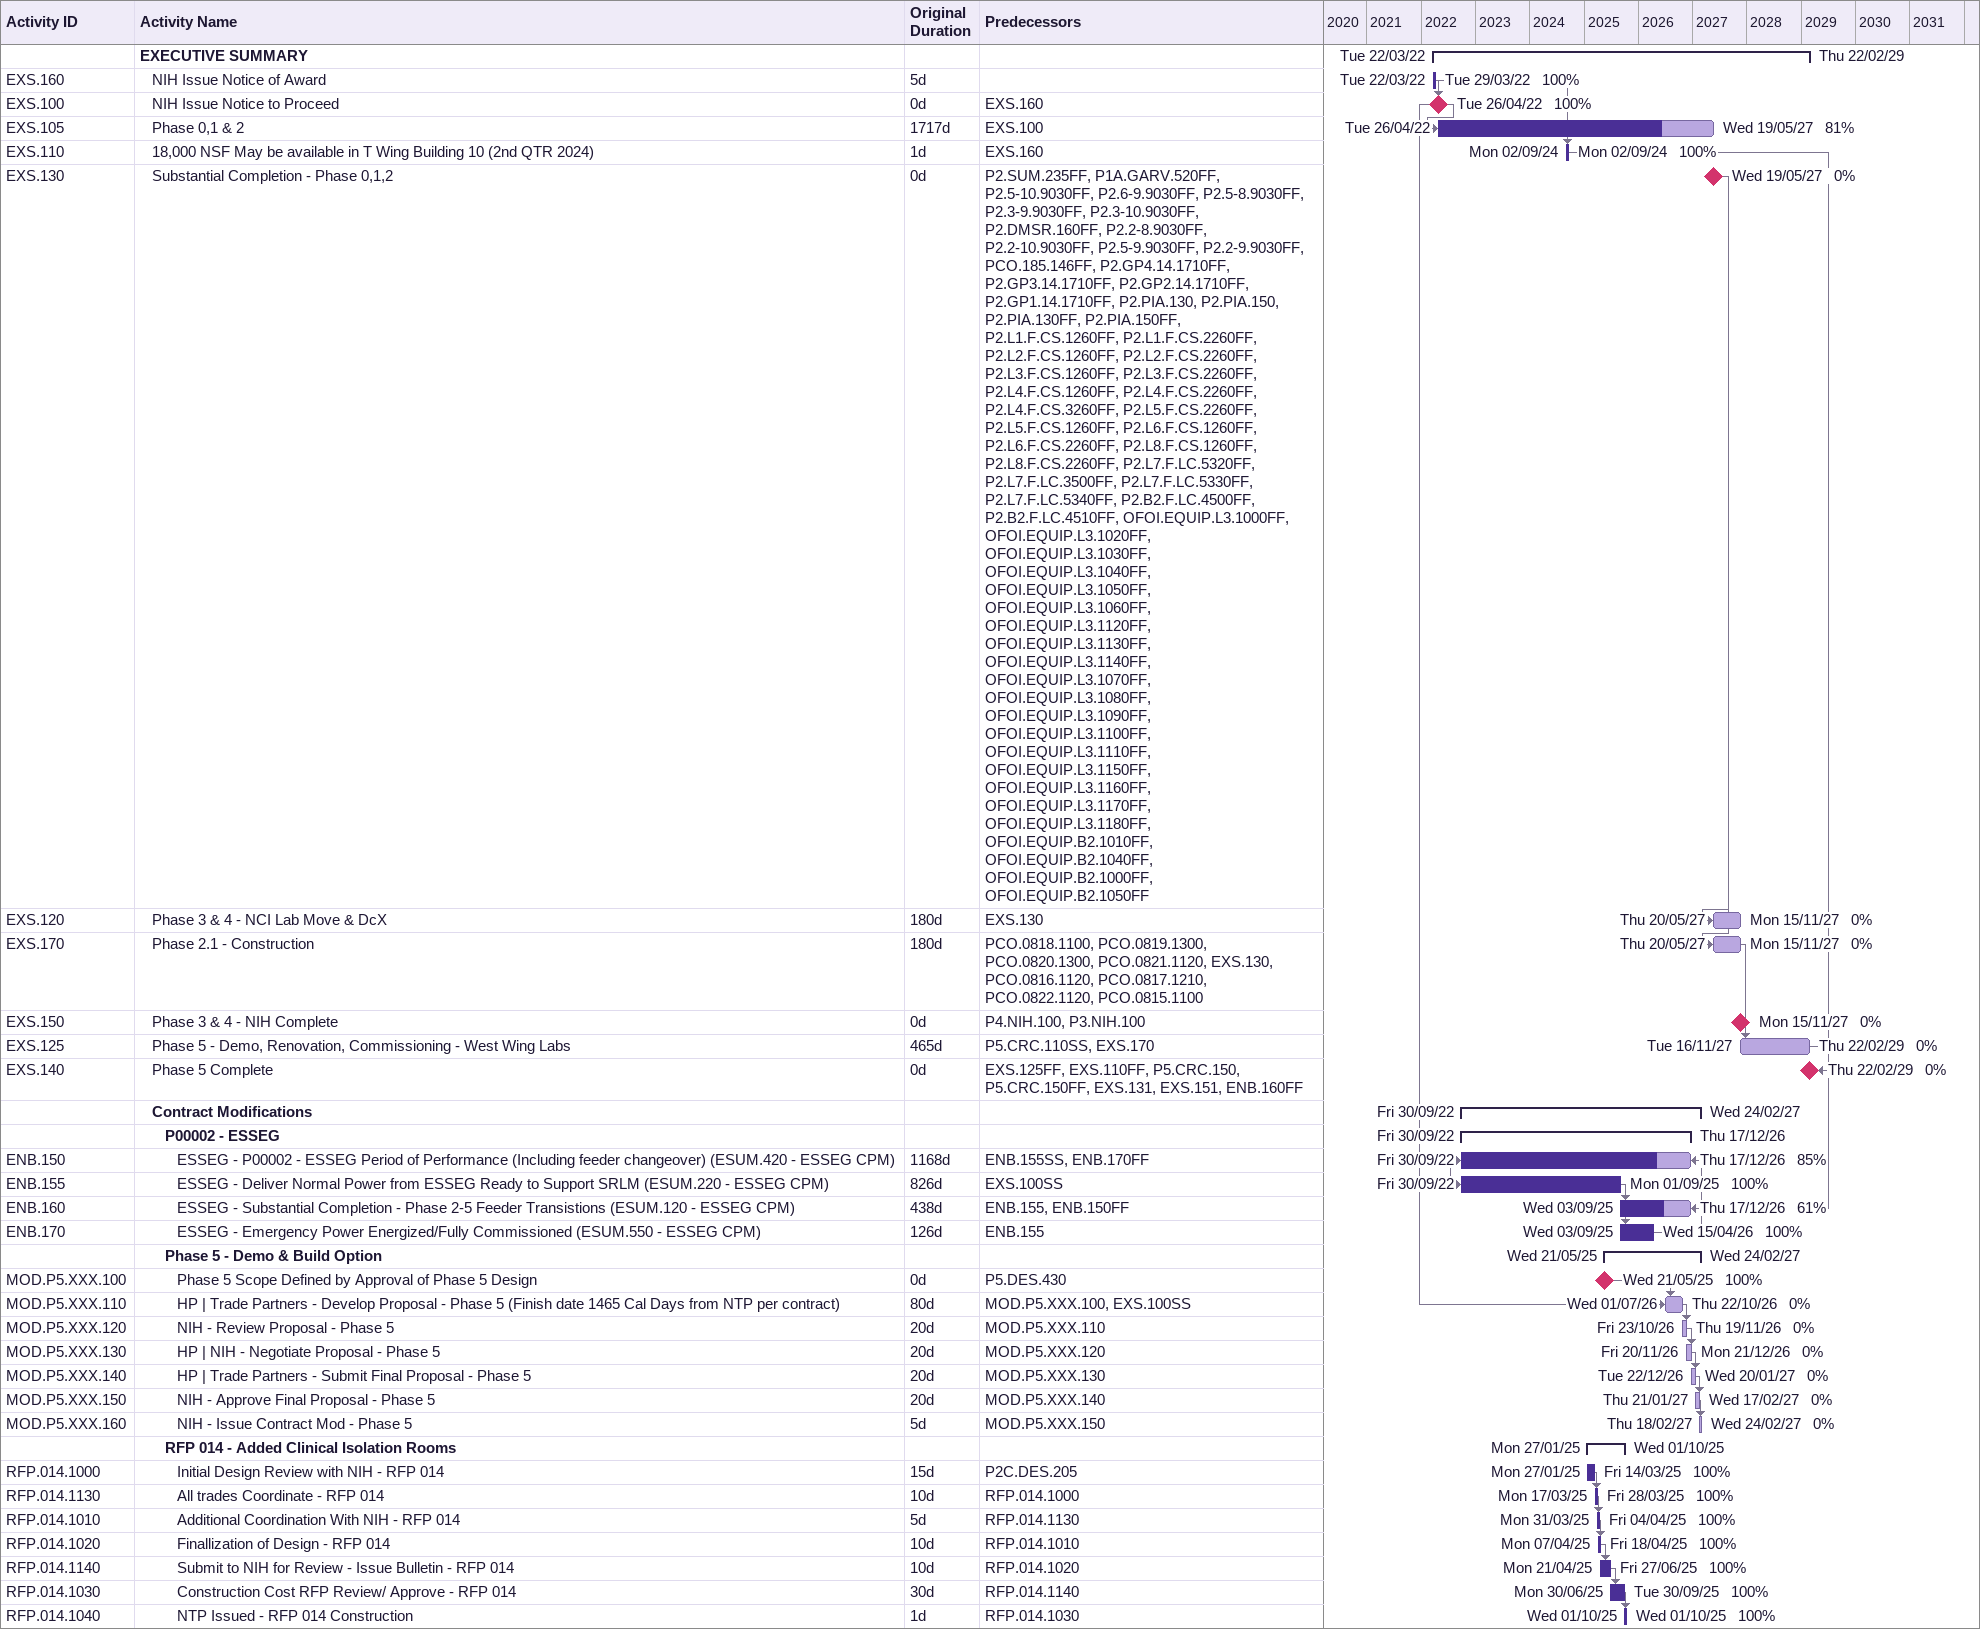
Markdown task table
| ID | Level | Task | Original duration | Start | Finish | Predecessors | % complete |
|---|---|---|---|---|---|---|---|
|  | 1 | **EXECUTIVE SUMMARY** |  | 2022-03-22 | 2029-02-22 |  |  |
| EXS.160 | 2 | NIH Issue Notice of Award | 5d | 2022-03-22 | 2022-03-29 |  | 100 |
| EXS.100 | 2 | NIH Issue Notice to Proceed | 0d | 2022-04-26 | 2022-04-26 | EXS.160 | 100 |
| EXS.105 | 2 | Phase 0,1 & 2 | 1717d | 2022-04-26 | 2027-05-19 | EXS.100 | 81 |
| EXS.110 | 2 | 18,000 NSF May be available in T Wing Building 10 (2nd QTR 2024) | 1d | 2024-09-02 | 2024-09-02 | EXS.160 | 100 |
| EXS.130 | 2 | Substantial Completion - Phase 0,1,2 | 0d | 2027-05-19 | 2027-05-19 | P2.SUM.235FF, P1A.GARV.520FF, P2.5-10.9030FF, P2.6-9.9030FF, P2.5-8.9030FF, P2.3-9.9030FF, P2.3-10.9030FF, P2.DMSR.160FF, P2.2-8.9030FF, P2.2-10.9030FF, P2.5-9.9030FF, P2.2-9.9030FF, PCO.185.146FF, P2.GP4.14.1710FF, P2.GP3.14.1710FF, P2.GP2.14.1710FF, P2.GP1.14.1710FF, P2.PIA.130, P2.PIA.150, P2.PIA.130FF, P2.PIA.150FF, P2.L1.F.CS.1260FF, P2.L1.F.CS.2260FF, P2.L2.F.CS.1260FF, P2.L2.F.CS.2260FF, P2.L3.F.CS.1260FF, P2.L3.F.CS.2260FF, P2.L4.F.CS.1260FF, P2.L4.F.CS.2260FF, P2.L4.F.CS.3260FF, P2.L5.F.CS.2260FF, P2.L5.F.CS.1260FF, P2.L6.F.CS.1260FF, P2.L6.F.CS.2260FF, P2.L8.F.CS.1260FF, P2.L8.F.CS.2260FF, P2.L7.F.LC.5320FF, P2.L7.F.LC.3500FF, P2.L7.F.LC.5330FF, P2.L7.F.LC.5340FF, P2.B2.F.LC.4500FF, P2.B2.F.LC.4510FF, OFOI.EQUIP.L3.1000FF, OFOI.EQUIP.L3.1020FF, OFOI.EQUIP.L3.1030FF, OFOI.EQUIP.L3.1040FF, OFOI.EQUIP.L3.1050FF, OFOI.EQUIP.L3.1060FF, OFOI.EQUIP.L3.1120FF, OFOI.EQUIP.L3.1130FF, OFOI.EQUIP.L3.1140FF, OFOI.EQUIP.L3.1070FF, OFOI.EQUIP.L3.1080FF, OFOI.EQUIP.L3.1090FF, OFOI.EQUIP.L3.1100FF, OFOI.EQUIP.L3.1110FF, OFOI.EQUIP.L3.1150FF, OFOI.EQUIP.L3.1160FF, OFOI.EQUIP.L3.1170FF, OFOI.EQUIP.L3.1180FF, OFOI.EQUIP.B2.1010FF, OFOI.EQUIP.B2.1040FF, OFOI.EQUIP.B2.1000FF, OFOI.EQUIP.B2.1050FF | 0 |
| EXS.120 | 2 | Phase 3 & 4 - NCI Lab Move & DcX | 180d | 2027-05-20 | 2027-11-15 | EXS.130 | 0 |
| EXS.170 | 2 | Phase 2.1 - Construction | 180d | 2027-05-20 | 2027-11-15 | PCO.0818.1100, PCO.0819.1300, PCO.0820.1300, PCO.0821.1120, EXS.130, PCO.0816.1120, PCO.0817.1210, PCO.0822.1120, PCO.0815.1100 | 0 |
| EXS.150 | 2 | Phase 3 & 4 - NIH Complete | 0d | 2027-11-15 | 2027-11-15 | P4.NIH.100, P3.NIH.100 | 0 |
| EXS.125 | 2 | Phase 5 - Demo, Renovation, Commissioning - West Wing Labs | 465d | 2027-11-16 | 2029-02-22 | P5.CRC.110SS, EXS.170 | 0 |
| EXS.140 | 2 | Phase 5 Complete | 0d | 2029-02-22 | 2029-02-22 | EXS.125FF, EXS.110FF, P5.CRC.150, P5.CRC.150FF, EXS.131, EXS.151, ENB.160FF | 0 |
|  | 2 | **Contract Modifications** |  | 2022-09-30 | 2027-02-24 |  |  |
|  | 3 | **P00002 - ESSEG** |  | 2022-09-30 | 2026-12-17 |  |  |
| ENB.150 | 4 | ESSEG - P00002 - ESSEG Period of Performance (Including feeder changeover) (ESUM.420 - ESSEG CPM) | 1168d | 2022-09-30 | 2026-12-17 | ENB.155SS, ENB.170FF | 85 |
| ENB.155 | 4 | ESSEG - Deliver Normal Power from ESSEG Ready to Support SRLM (ESUM.220 - ESSEG CPM) | 826d | 2022-09-30 | 2025-09-01 | EXS.100SS | 100 |
| ENB.160 | 4 | ESSEG - Substantial Completion - Phase 2-5 Feeder Transistions (ESUM.120 - ESSEG CPM) | 438d | 2025-09-03 | 2026-12-17 | ENB.155, ENB.150FF | 61 |
| ENB.170 | 4 | ESSEG - Emergency Power Energized/Fully Commissioned (ESUM.550 - ESSEG CPM) | 126d | 2025-09-03 | 2026-04-15 | ENB.155 | 100 |
|  | 3 | **Phase 5 - Demo & Build Option** |  | 2025-05-21 | 2027-02-24 |  |  |
| MOD.P5.XXX.100 | 4 | Phase 5 Scope Defined by Approval of Phase 5 Design | 0d | 2025-05-21 | 2025-05-21 | P5.DES.430 | 100 |
| MOD.P5.XXX.110 | 4 | HP \| Trade Partners - Develop Proposal - Phase 5 (Finish date 1465 Cal Days from NTP per contract) | 80d | 2026-07-01 | 2026-10-22 | MOD.P5.XXX.100, EXS.100SS | 0 |
| MOD.P5.XXX.120 | 4 | NIH - Review Proposal - Phase 5 | 20d | 2026-10-23 | 2026-11-19 | MOD.P5.XXX.110 | 0 |
| MOD.P5.XXX.130 | 4 | HP \| NIH - Negotiate Proposal - Phase 5 | 20d | 2026-11-20 | 2026-12-21 | MOD.P5.XXX.120 | 0 |
| MOD.P5.XXX.140 | 4 | HP \| Trade Partners - Submit Final Proposal - Phase 5 | 20d | 2026-12-22 | 2027-01-20 | MOD.P5.XXX.130 | 0 |
| MOD.P5.XXX.150 | 4 | NIH - Approve Final Proposal - Phase 5 | 20d | 2027-01-21 | 2027-02-17 | MOD.P5.XXX.140 | 0 |
| MOD.P5.XXX.160 | 4 | NIH - Issue Contract Mod - Phase 5 | 5d | 2027-02-18 | 2027-02-24 | MOD.P5.XXX.150 | 0 |
|  | 3 | **RFP 014 - Added Clinical Isolation Rooms** |  | 2025-01-27 | 2025-10-01 |  |  |
| RFP.014.1000 | 4 | Initial Design Review with NIH - RFP 014 | 15d | 2025-01-27 | 2025-03-14 | P2C.DES.205 | 100 |
| RFP.014.1130 | 4 | All trades Coordinate - RFP 014 | 10d | 2025-03-17 | 2025-03-28 | RFP.014.1000 | 100 |
| RFP.014.1010 | 4 | Additional Coordination With NIH - RFP 014 | 5d | 2025-03-31 | 2025-04-04 | RFP.014.1130 | 100 |
| RFP.014.1020 | 4 | Finallization of Design - RFP 014 | 10d | 2025-04-07 | 2025-04-18 | RFP.014.1010 | 100 |
| RFP.014.1140 | 4 | Submit to NIH for Review - Issue Bulletin - RFP 014 | 10d | 2025-04-21 | 2025-06-27 | RFP.014.1020 | 100 |
| RFP.014.1030 | 4 | Construction Cost RFP Review/ Approve - RFP 014 | 30d | 2025-06-30 | 2025-09-30 | RFP.014.1140 | 100 |
| RFP.014.1040 | 4 | NTP Issued - RFP 014 Construction | 1d | 2025-10-01 | 2025-10-01 | RFP.014.1030 | 100 |
